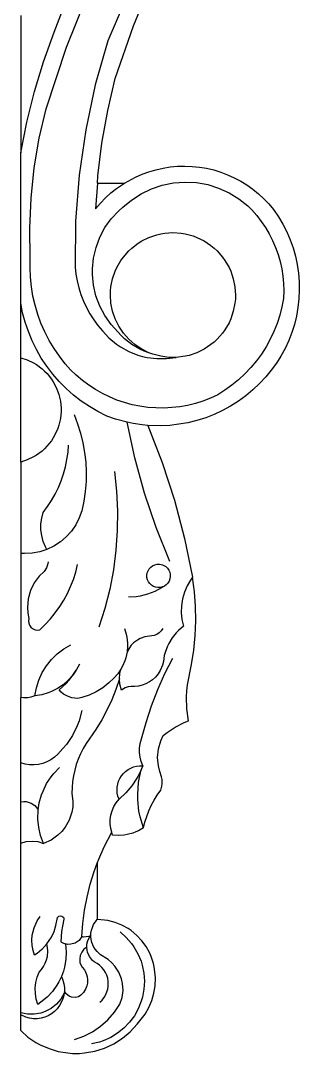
# Model space of a CAD drawing. Extents: x -785 to 785, y -677 to 677.
# Drawn here: x -557.2 to -481.2, y -147.1 to 135.1 of the extents above; entities that cross this region are included whole.
import ezdxf

# ---------------------------------------------------------------- set-up
doc = ezdxf.new("R2010")
doc.units = 0
doc.header["$MEASUREMENT"] = 0
doc.layers.get('0').update_dxf_attribs({"linetype": 'CONTINUOUS'})

msp = doc.modelspace()

# ---------------------------------------------------------------- linework, layer by layer
for p, q in [((-526.5, 133.64), (-520.69, 147.66)), ((-548.1, 131.92), (-542.53, 146.39)), ((-544.73, 127.84), (-538.18, 144.31)), ((-526.79, 145.06), (-533.48, 129.59)), ((-557.23, 136.5), (-557.23, 98.97)), ((-531.42, 119.28), (-526.5, 133.64)), ((-551, 123.86), (-548.1, 131.92)), ((-550.28, 110.99), (-544.73, 127.84)), ((-533.48, 129.59), (-536.87, 117.51)), ((-553.5, 115.67), (-551, 123.86)), ((-533.48, 110.51), (-531.42, 119.28)), ((-536.87, 117.51), (-539.47, 105.23)), ((-555.57, 107.37), (-553.5, 115.67)), ((-552.16, 102.96), (-550.28, 110.99)), ((-535.06, 101.64), (-533.48, 110.51)), ((-557.23, 98.97), (-555.57, 107.37)), ((-539.47, 105.23), (-541.26, 92.82)), ((-553.54, 94.82), (-552.16, 102.96)), ((-536.16, 92.69), (-535.06, 101.64)), ((-557.23, 57.89), (-557.23, 98.97)), ((-554.41, 86.61), (-553.54, 94.82)), ((-524.13, 93.11), (-522.25, 93.79)), ((-522.25, 93.79), (-520.34, 94.35)), ((-520.34, 94.35), (-518.4, 94.79)), ((-518.4, 94.79), (-516.43, 95.1)), ((-516.43, 95.1), (-514.44, 95.28)), ((-514.44, 95.28), (-512.45, 95.33)), ((-512.45, 95.33), (-510.46, 95.26)), ((-510.46, 95.26), (-508.48, 95.06)), ((-508.48, 95.06), (-506.51, 94.73)), ((-506.51, 94.73), (-504.57, 94.27)), ((-504.57, 94.27), (-502.66, 93.69)), ((-502.66, 93.69), (-500.8, 92.99)), ((-541.26, 92.82), (-542.24, 80.31)), ((-536.3, 90.67), (-536.78, 83.7)), ((-536.3, 90.67), (-536.16, 92.69)), ((-536.3, 90.67), (-528.94, 90.67)), ((-531.06, 89.23), (-528.94, 90.67)), ((-528.94, 90.67), (-525.95, 92.31)), ((-525.95, 92.31), (-524.13, 93.11)), ((-518.61, 90.1), (-515.54, 90.73)), ((-515.54, 90.73), (-512.43, 90.97)), ((-512.43, 90.97), (-509.3, 90.82)), ((-509.3, 90.82), (-506.22, 90.27)), ((-500.8, 92.99), (-498.98, 92.17)), ((-498.98, 92.17), (-497.22, 91.23)), ((-497.22, 91.23), (-495.53, 90.18)), ((-534.1, 86.65), (-532.62, 87.99)), ((-532.62, 87.99), (-531.06, 89.23)), ((-526.99, 86), (-524.37, 87.72)), ((-524.37, 87.72), (-521.56, 89.09)), ((-521.56, 89.09), (-518.61, 90.1)), ((-506.22, 90.27), (-503.24, 89.34)), ((-503.24, 89.34), (-500.39, 88.05)), ((-500.39, 88.05), (-497.73, 86.41)), ((-495.53, 90.18), (-493.9, 89.03)), ((-493.9, 89.03), (-492.35, 87.77)), ((-492.35, 87.77), (-490.89, 86.42)), ((-554.77, 78.37), (-554.41, 86.61)), ((-536.78, 83.7), (-535.49, 85.22)), ((-535.49, 85.22), (-534.1, 86.65)), ((-529.39, 84.11), (-526.99, 86)), ((-497.73, 86.41), (-495.3, 84.45)), ((-490.89, 86.42), (-489.52, 84.98)), ((-489.52, 84.98), (-488.24, 83.45)), ((-532.52, 80.94), (-530.5, 83.13)), ((-530.5, 83.13), (-529.39, 84.11)), ((-495.3, 84.45), (-494.18, 83.36)), ((-494.18, 83.36), (-492.84, 81.83)), ((-492.84, 81.83), (-491.61, 80.22)), ((-488.24, 83.45), (-486.92, 81.5)), ((-542.24, 80.31), (-542.4, 67.76)), ((-534.24, 78.52), (-532.52, 80.94)), ((-491.61, 80.22), (-490.47, 78.54)), ((-486.92, 81.5), (-485.72, 79.47)), ((-485.72, 79.47), (-484.66, 77.37)), ((-554.61, 70.11), (-554.77, 78.37)), ((-535.64, 75.89), (-534.24, 78.52)), ((-522.23, 75.85), (-520.12, 76.57)), ((-520.12, 76.57), (-519.03, 76.83)), ((-519.03, 76.83), (-517.93, 77.01)), ((-517.93, 77.01), (-515.7, 77.15)), ((-515.7, 77.15), (-513.48, 77.01)), ((-513.48, 77.01), (-512.37, 76.83)), ((-512.37, 76.83), (-510.22, 76.25)), ((-510.22, 76.25), (-509.17, 75.85)), ((-490.47, 78.54), (-489.45, 76.78)), ((-489.45, 76.78), (-488.53, 74.97)), ((-484.66, 77.37), (-483.73, 75.2)), ((-536.68, 73.1), (-535.64, 75.89)), ((-526.95, 72.92), (-525.18, 74.28)), ((-525.18, 74.28), (-524.23, 74.87)), ((-524.23, 74.87), (-522.23, 75.85)), ((-509.17, 75.85), (-507.17, 74.87)), ((-507.17, 74.87), (-505.32, 73.63)), ((-505.32, 73.63), (-504.46, 72.92)), ((-488.53, 74.97), (-487.73, 73.11)), ((-483.73, 75.2), (-482.94, 72.98)), ((-537.35, 70.2), (-536.68, 73.1)), ((-529.23, 70.48), (-527.76, 72.16)), ((-527.76, 72.16), (-526.95, 72.92)), ((-504.46, 72.92), (-503.64, 72.16)), ((-503.64, 72.16), (-502.17, 70.48)), ((-487.73, 73.11), (-487.04, 71.2)), ((-487.04, 71.2), (-486.48, 69.25)), ((-482.94, 72.98), (-482.3, 70.72)), ((-482.3, 70.72), (-481.81, 68.42)), ((-554.67, 67.53), (-554.61, 70.11)), ((-542.4, 67.76), (-542.19, 65.84)), ((-537.65, 67.24), (-537.35, 70.2)), ((-531, 67.64), (-529.88, 69.57)), ((-529.88, 69.57), (-529.23, 70.48)), ((-502.17, 70.48), (-501.52, 69.57)), ((-501.52, 69.57), (-500.4, 67.64)), ((-486.48, 69.25), (-486.04, 67.27)), ((-481.81, 68.42), (-481.47, 66.09)), ((-554.57, 64.94), (-554.67, 67.53)), ((-554.31, 62.37), (-554.57, 64.94)), ((-542.19, 65.84), (-541.85, 63.94)), ((-537.65, 65.75), (-537.65, 67.24)), ((-537.36, 62.79), (-537.65, 65.75)), ((-532.18, 64.51), (-531.46, 66.62)), ((-531.46, 66.62), (-531, 67.64)), ((-500.4, 67.64), (-499.94, 66.62)), ((-499.94, 66.62), (-499.23, 64.51)), ((-486.04, 67.27), (-485.72, 65.26)), ((-485.72, 65.26), (-485.53, 63.24)), ((-481.47, 66.09), (-481.27, 63.74)), ((-553.89, 59.82), (-554.31, 62.37)), ((-541.85, 63.94), (-541.39, 62.07)), ((-536.69, 59.89), (-537.36, 62.79)), ((-532.72, 61.21), (-532.61, 62.32)), ((-532.61, 62.32), (-532.18, 64.51)), ((-499.23, 64.51), (-498.79, 62.32)), ((-498.79, 62.32), (-498.65, 60.1)), ((-485.53, 63.24), (-485.47, 61.21)), ((-481.27, 63.74), (-481.23, 61.39)), ((-553.31, 57.29), (-553.89, 59.82)), ((-541.39, 62.07), (-540.81, 60.23)), ((-540.81, 60.23), (-540.1, 58.43)), ((-535.66, 57.1), (-536.69, 59.89)), ((-532.76, 60.1), (-532.72, 61.21)), ((-532.61, 57.87), (-532.76, 60.1)), ((-498.65, 60.1), (-498.68, 58.98)), ((-485.47, 61.21), (-485.53, 59.19)), ((-481.23, 61.39), (-481.34, 59.03)), ((-556.7, 55.25), (-557.23, 57.89)), ((-557.23, 42.98), (-557.23, 57.89)), ((-552.58, 54.81), (-553.31, 57.29)), ((-540.1, 58.43), (-539.29, 56.68)), ((-539.29, 56.68), (-538.36, 54.98)), ((-534.27, 54.47), (-535.66, 57.1)), ((-532.18, 55.68), (-532.61, 57.87)), ((-498.79, 57.87), (-499.23, 55.68)), ((-498.68, 58.98), (-498.79, 57.87)), ((-485.97, 56.87), (-486.56, 54.59)), ((-485.53, 59.19), (-485.97, 56.87)), ((-481.6, 56.69), (-482.02, 54.37)), ((-481.34, 59.03), (-481.6, 56.69)), ((-556, 52.66), (-556.7, 55.25)), ((-551.69, 52.38), (-552.58, 54.81)), ((-538.36, 54.98), (-537.32, 53.36)), ((-532.55, 52.04), (-534.27, 54.47)), ((-531.46, 53.57), (-532.18, 55.68)), ((-499.23, 55.68), (-499.94, 53.57)), ((-486.56, 54.59), (-487.29, 52.36)), ((-482.02, 54.37), (-482.58, 52.09)), ((-555.14, 50.11), (-556, 52.66)), ((-550.65, 50.01), (-551.69, 52.38)), ((-537.32, 53.36), (-536.18, 51.8)), ((-536.18, 51.8), (-534.94, 50.32)), ((-529.86, 49.02), (-532.55, 52.04)), ((-530.47, 51.57), (-531.46, 53.57)), ((-529.23, 49.71), (-530.47, 51.57)), ((-500.4, 52.55), (-501.52, 50.62)), ((-499.94, 53.57), (-500.4, 52.55)), ((-487.29, 52.36), (-488.16, 50.17)), ((-482.58, 52.09), (-483.28, 49.84)), ((-554.12, 47.63), (-555.14, 50.11)), ((-549.47, 47.71), (-550.65, 50.01)), ((-534.94, 50.32), (-533.14, 48.39)), ((-533.14, 48.39), (-531.11, 46.7)), ((-528.92, 48.16), (-529.86, 49.02)), ((-527.76, 48.04), (-529.23, 49.71)), ((-526.89, 46.61), (-528.92, 48.16)), ((-526.09, 46.56), (-527.76, 48.04)), ((-503.64, 48.04), (-504.46, 47.27)), ((-502.17, 49.71), (-503.64, 48.04)), ((-501.52, 50.62), (-502.17, 49.71)), ((-489.16, 48.04), (-490.3, 45.98)), ((-488.16, 50.17), (-489.16, 48.04)), ((-483.28, 49.84), (-484.13, 47.64)), ((-552.93, 45.21), (-554.12, 47.63)), ((-551.6, 42.88), (-552.93, 45.21)), ((-548.14, 45.49), (-549.47, 47.71)), ((-546.68, 43.36), (-548.14, 45.49)), ((-531.11, 46.7), (-530.02, 45.96)), ((-530.02, 45.96), (-527.71, 44.69)), ((-524.69, 45.33), (-526.89, 46.61)), ((-524.23, 45.33), (-526.09, 46.56)), ((-523.53, 44.79), (-524.69, 45.33)), ((-522.23, 44.34), (-524.23, 45.33)), ((-507.17, 45.33), (-509.17, 44.34)), ((-506.23, 45.91), (-507.17, 45.33)), ((-504.46, 47.27), (-506.23, 45.91)), ((-490.3, 45.98), (-491.57, 43.99)), ((-485.12, 45.51), (-486.24, 43.44)), ((-484.13, 47.64), (-485.12, 45.51)), ((-557.23, 42.98), (-555.43, 42.39)), ((-557.23, 14.44), (-557.23, 42.98)), ((-555.43, 42.39), (-553.73, 41.57)), ((-550.11, 40.64), (-551.6, 42.88)), ((-545.09, 41.32), (-546.68, 43.36)), ((-527.71, 44.69), (-525.26, 43.71)), ((-525.26, 43.71), (-524, 43.34)), ((-524, 43.34), (-522.71, 43.06)), ((-522.23, 44.34), (-523.53, 44.79)), ((-522.71, 43.06), (-520.09, 42.73)), ((-521.18, 43.95), (-522.23, 44.34)), ((-519.03, 43.37), (-521.18, 43.95)), ((-520.09, 42.73), (-517.46, 42.73)), ((-516.82, 43.08), (-519.03, 43.37)), ((-517.46, 42.73), (-514.84, 43.06)), ((-514.84, 43.06), (-516.82, 43.08)), ((-512.37, 43.37), (-514.84, 43.06)), ((-511.29, 43.62), (-512.37, 43.37)), ((-509.17, 44.34), (-511.29, 43.62)), ((-491.57, 43.99), (-492.95, 42.09)), ((-486.24, 43.44), (-487.5, 41.45)), ((-553.73, 41.57), (-552.92, 41.08)), ((-552.92, 41.08), (-551.4, 39.95)), ((-551.4, 39.95), (-550.7, 39.31)), ((-548.48, 38.5), (-550.11, 40.64)), ((-543.63, 39.71), (-545.09, 41.32)), ((-542.06, 38.19), (-543.63, 39.71)), ((-494.46, 40.28), (-496.07, 38.56)), ((-492.95, 42.09), (-494.46, 40.28)), ((-488.88, 39.54), (-490.38, 37.72)), ((-487.5, 41.45), (-488.88, 39.54)), ((-550.7, 39.31), (-550.04, 38.63)), ((-550.04, 38.63), (-548.86, 37.16)), ((-548.86, 37.16), (-548.35, 36.36)), ((-546.72, 36.47), (-548.48, 38.5)), ((-540.41, 36.78), (-542.06, 38.19)), ((-538.67, 35.47), (-540.41, 36.78)), ((-497.79, 36.95), (-499.6, 35.46)), ((-496.07, 38.56), (-497.79, 36.95)), ((-490.38, 37.72), (-492.08, 35.89)), ((-548.35, 36.36), (-547.47, 34.69)), ((-547.47, 34.69), (-546.82, 32.91)), ((-544.83, 34.56), (-546.72, 36.47)), ((-542.82, 32.78), (-544.83, 34.56)), ((-536.85, 34.28), (-538.67, 35.47)), ((-534.95, 33.2), (-536.85, 34.28)), ((-501.51, 34.08), (-503.5, 32.82)), ((-499.6, 35.46), (-501.51, 34.08)), ((-493.9, 34.16), (-495.83, 32.56)), ((-492.08, 35.89), (-493.9, 34.16)), ((-546.82, 32.91), (-546.4, 31.07)), ((-546.4, 31.07), (-546.21, 29.19)), ((-540.7, 31.13), (-542.82, 32.78)), ((-538.48, 29.61), (-540.7, 31.13)), ((-533, 32.25), (-534.95, 33.2)), ((-530.98, 31.42), (-533, 32.25)), ((-528.92, 30.71), (-530.98, 31.42)), ((-507.51, 31.13), (-509.59, 30.48)), ((-505.48, 31.91), (-507.51, 31.13)), ((-503.5, 32.82), (-505.48, 31.91)), ((-497.85, 31.08), (-499.97, 29.74)), ((-495.83, 32.56), (-497.85, 31.08)), ((-546.21, 28.24), (-546.4, 26.36)), ((-546.21, 29.19), (-546.21, 28.24)), ((-536.16, 28.25), (-538.48, 29.61)), ((-533.76, 27.04), (-536.16, 28.25)), ((-526.82, 30.14), (-528.92, 30.71)), ((-524.69, 29.71), (-526.82, 30.14)), ((-522.53, 29.41), (-524.69, 29.71)), ((-520.36, 29.24), (-522.53, 29.41)), ((-518.18, 29.22), (-520.36, 29.24)), ((-516.01, 29.33), (-518.18, 29.22)), ((-513.85, 29.58), (-516.01, 29.33)), ((-511.7, 29.96), (-513.85, 29.58)), ((-509.59, 30.48), (-511.7, 29.96)), ((-502.17, 28.54), (-504.44, 27.48)), ((-499.97, 29.74), (-502.17, 28.54)), ((-546.4, 26.36), (-546.82, 24.52)), ((-542.65, 27.42), (-541.69, 24.92)), ((-531.4, 26.2), (-533.76, 27.04)), ((-528.21, 25.33), (-531.4, 26.2)), ((-509.16, 25.82), (-511.6, 25.22)), ((-506.77, 26.57), (-509.16, 25.82)), ((-504.44, 27.48), (-506.77, 26.57)), ((-547.12, 23.62), (-547.88, 21.89)), ((-546.82, 24.52), (-547.12, 23.62)), ((-541.69, 24.92), (-540.9, 22.36)), ((-526.54, 24.99), (-528.21, 25.33)), ((-526.13, 15.59), (-528.21, 25.33)), ((-524.06, 24.63), (-526.54, 24.99)), ((-522.51, 24.48), (-524.06, 24.63)), ((-522.51, 24.48), (-518.63, 14.37)), ((-519.06, 24.38), (-522.51, 24.48)), ((-516.55, 24.5), (-519.06, 24.38)), ((-514.06, 24.78), (-516.55, 24.5)), ((-511.6, 25.22), (-514.06, 24.78)), ((-548.86, 20.27), (-549.43, 19.51)), ((-547.88, 21.89), (-548.86, 20.27)), ((-540.9, 22.36), (-540.27, 19.76)), ((-540.27, 19.76), (-539.8, 17.12)), ((-551.4, 17.48), (-552.92, 16.35)), ((-550.7, 18.11), (-551.4, 17.48)), ((-549.43, 19.51), (-550.7, 18.11)), ((-544.6, 15.15), (-544.31, 17.13)), ((-544.31, 17.13), (-544.16, 19.12)), ((-539.8, 17.12), (-539.5, 14.46)), ((-555.43, 15.04), (-557.23, 14.44)), ((-557.23, 14.44), (-557.23, -49.9)), ((-553.73, 15.86), (-555.43, 15.04)), ((-552.92, 16.35), (-553.73, 15.86)), ((-545, 13.19), (-544.6, 15.15)), ((-539.5, 14.46), (-539.37, 11.79)), ((-523.49, 5.99), (-526.13, 15.59)), ((-518.63, 14.37), (-515.31, 4.07)), ((-545.53, 11.26), (-545, 13.19)), ((-539.37, 11.79), (-539.41, 9.11)), ((-531.68, 11.89), (-531.09, 6.53)), ((-546.94, 7.52), (-546.17, 9.37)), ((-546.17, 9.37), (-545.53, 11.26)), ((-539.41, 9.11), (-539.62, 6.44)), ((-548.8, 3.99), (-547.82, 5.73)), ((-547.82, 5.73), (-546.94, 7.52)), ((-539.62, 6.44), (-539.99, 3.79)), ((-531.09, 6.53), (-530.82, 1.14)), ((-520.29, -3.45), (-523.49, 5.99)), ((-549.9, 2.32), (-548.8, 3.99)), ((-539.99, 3.79), (-540.54, 1.17)), ((-515.31, 4.07), (-512.54, -6.4)), ((-551.5, -0.84), (-551.1, 0.72)), ((-551.1, 0.72), (-549.9, 2.32)), ((-540.54, 1.17), (-541.25, -0.81)), ((-530.82, 1.14), (-530.87, -4.26)), ((-551.71, -3.24), (-551.69, -2.44)), ((-551.69, -2.44), (-551.5, -0.84)), ((-542.2, -2.67), (-543.39, -4.4)), ((-541.25, -0.81), (-542.2, -2.67)), ((-551.69, -4.05), (-551.71, -3.24)), ((-551.47, -5.64), (-551.69, -4.05)), ((-551.06, -7.2), (-551.47, -5.64)), ((-543.39, -4.4), (-544.8, -5.96)), ((-530.87, -4.26), (-531.24, -9.64)), ((-516.54, -12.68), (-520.29, -3.45)), ((-550.46, -8.69), (-551.06, -7.2)), ((-546.39, -7.32), (-548.15, -8.47)), ((-544.8, -5.96), (-546.39, -7.32)), ((-512.54, -6.4), (-510.35, -17)), ((-556.18, -10.56), (-557.23, -10.52)), ((-554.08, -10.43), (-556.18, -10.56)), ((-552.03, -10.04), (-554.08, -10.43)), ((-550.09, -9.4), (-552.03, -10.04)), ((-550.09, -9.4), (-550.46, -8.69)), ((-548.15, -8.47), (-550.09, -9.4)), ((-531.24, -9.64), (-531.94, -14.99)), ((-549.91, -13.66), (-550.22, -14.46)), ((-549.76, -12.82), (-549.91, -13.66)), ((-542.22, -15.59), (-541.7, -13.56)), ((-521.74, -14.22), (-521.23, -13.85)), ((-521.23, -13.85), (-520.66, -13.59)), ((-520.66, -13.59), (-520.04, -13.45)), ((-520.04, -13.45), (-519.41, -13.43)), ((-519.41, -13.43), (-518.59, -13.59)), ((-518.59, -13.59), (-517.67, -14.08)), ((-517.67, -14.08), (-517.21, -14.52)), ((-552.16, -16.71), (-553.56, -18.57)), ((-550.85, -15.41), (-552.16, -16.71)), ((-550.22, -14.46), (-550.85, -15.41)), ((-542.85, -17.58), (-542.22, -15.59)), ((-531.94, -14.99), (-532.95, -20.29)), ((-522.83, -16.42), (-522.73, -15.8)), ((-522.81, -17.05), (-522.83, -16.42)), ((-522.73, -15.8), (-522.5, -15.21)), ((-522.5, -15.21), (-522.17, -14.68)), ((-522.17, -14.68), (-521.74, -14.22)), ((-517.21, -14.52), (-516.84, -15.03)), ((-516.84, -15.03), (-516.58, -15.6)), ((-516.58, -15.6), (-516.44, -16.21)), ((-516.42, -16.84), (-516.52, -17.46)), ((-516.44, -16.21), (-516.42, -16.84)), ((-553.56, -18.57), (-554.59, -20.66)), ((-544.49, -21.42), (-543.61, -19.52)), ((-543.61, -19.52), (-542.85, -17.58)), ((-522.67, -17.67), (-522.81, -17.05)), ((-522.41, -18.24), (-522.67, -17.67)), ((-522.04, -18.75), (-522.41, -18.24)), ((-521.58, -19.18), (-522.04, -18.75)), ((-521.04, -19.51), (-521.58, -19.18)), ((-520.46, -19.74), (-521.04, -19.51)), ((-519.83, -19.84), (-520.46, -19.74)), ((-518.59, -19.67), (-519.21, -19.82)), ((-518.2, -19.51), (-518.79, -19.93)), ((-518.2, -19.51), (-518.59, -19.67)), ((-518.02, -19.41), (-518.2, -19.51)), ((-517.51, -19.05), (-518.02, -19.41)), ((-517.08, -18.59), (-517.51, -19.05)), ((-516.74, -18.05), (-517.08, -18.59)), ((-516.52, -17.46), (-516.74, -18.05)), ((-511.84, -19.39), (-512.58, -21.12)), ((-510.9, -17.76), (-511.84, -19.39)), ((-510.35, -17), (-510.9, -17.76)), ((-509.82, -20.96), (-510.35, -17)), ((-554.59, -20.66), (-555.21, -22.9)), ((-545.48, -23.26), (-544.49, -21.42)), ((-532.95, -20.29), (-534.27, -25.52)), ((-525.7, -22.35), (-527.8, -22.49)), ((-524.66, -22.19), (-525.7, -22.35)), ((-522.61, -21.67), (-524.66, -22.19)), ((-520.65, -20.92), (-522.61, -21.67)), ((-518.79, -19.93), (-520.65, -20.92)), ((-519.21, -19.82), (-519.83, -19.84)), ((-512.58, -21.12), (-513.09, -22.93)), ((-509.51, -24.95), (-509.82, -20.96)), ((-555.21, -22.9), (-555.4, -25.23)), ((-555.4, -25.23), (-555.28, -26.78)), ((-547.79, -26.73), (-546.58, -25.03)), ((-546.58, -25.03), (-545.48, -23.26)), ((-513.37, -24.78), (-513.42, -26.66)), ((-513.09, -22.93), (-513.37, -24.78)), ((-509.44, -28.94), (-509.51, -24.95)), ((-555.28, -26.78), (-554.97, -28.3)), ((-549.11, -28.36), (-547.79, -26.73)), ((-534.27, -25.52), (-535.9, -30.66)), ((-513.42, -26.66), (-513.23, -28.53)), ((-554.97, -28.3), (-555.07, -28.92)), ((-555.07, -28.92), (-555.01, -29.54)), ((-555.01, -29.54), (-554.8, -30.12)), ((-554.8, -30.12), (-554.44, -30.63)), ((-554.44, -30.63), (-553.97, -31.04)), ((-553.97, -31.04), (-553.26, -31.35)), ((-552.02, -31.35), (-550.52, -29.9)), ((-550.52, -29.9), (-549.11, -28.36)), ((-528.94, -31.03), (-528.45, -32.58)), ((-512.81, -30.36), (-514.16, -31.53)), ((-513.23, -28.53), (-512.81, -30.36)), ((-509.6, -32.94), (-509.44, -28.94)), ((-553.26, -31.35), (-552.64, -31.43)), ((-552.64, -31.43), (-552.02, -31.35)), ((-528.45, -32.58), (-528.28, -33.38)), ((-528.28, -33.38), (-528.1, -35)), ((-524.63, -33.75), (-525.4, -34.16)), ((-523.38, -33.32), (-524.63, -33.75)), ((-520.81, -32.94), (-523.38, -33.32)), ((-520.09, -32.64), (-520.81, -32.94)), ((-519.45, -32.22), (-520.09, -32.64)), ((-518.89, -31.68), (-519.45, -32.22)), ((-518.45, -31.04), (-518.89, -31.68)), ((-515.89, -33.56), (-516.83, -35.08)), ((-514.78, -32.17), (-515.89, -33.56)), ((-514.16, -31.53), (-514.78, -32.17)), ((-509.99, -36.91), (-509.6, -32.94)), ((-547.25, -37.9), (-545.48, -36.55)), ((-545.48, -36.55), (-543.57, -35.44)), ((-528.08, -35.81), (-528.21, -37.43)), ((-527.59, -36.28), (-528.21, -37.43)), ((-528.1, -35), (-528.08, -35.81)), ((-527.06, -35.58), (-527.59, -36.28)), ((-526.45, -34.95), (-527.06, -35.58)), ((-525.4, -34.16), (-526.45, -34.95)), ((-517.22, -35.88), (-517.86, -37.54)), ((-516.83, -35.08), (-517.22, -35.88)), ((-550.21, -41.18), (-548.83, -39.45)), ((-548.83, -39.45), (-547.25, -37.9)), ((-528.55, -39.03), (-528.8, -39.8)), ((-528.21, -37.43), (-528.55, -39.03)), ((-518.11, -38.4), (-518.26, -40.01)), ((-517.86, -37.54), (-518.11, -38.4)), ((-517.91, -43.33), (-515.73, -39.09)), ((-510.6, -40.86), (-509.99, -36.91)), ((-551.37, -43.07), (-550.21, -41.18)), ((-541.19, -40.75), (-542.11, -42.44)), ((-529.91, -42.14), (-530.75, -43.36)), ((-530.16, -43.28), (-529.91, -42.14)), ((-529.44, -41.3), (-529.91, -42.14)), ((-528.8, -39.8), (-529.44, -41.3)), ((-518.53, -41.05), (-519.17, -42.53)), ((-518.26, -40.01), (-518.53, -41.05)), ((-511.73, -46.39), (-510.6, -40.86)), ((-552.94, -47.21), (-552.28, -45.09)), ((-552.28, -45.09), (-551.37, -43.07)), ((-544.26, -45.15), (-545.66, -46.37)), ((-544.84, -46.05), (-543.98, -45.09)), ((-543.03, -43.76), (-544.26, -45.15)), ((-543.98, -45.09), (-543.18, -44.07)), ((-543.18, -44.07), (-542.11, -42.44)), ((-542.11, -42.44), (-543.03, -43.76)), ((-531.83, -44.58), (-533.18, -45.87)), ((-530.75, -43.36), (-531.83, -44.58)), ((-530.28, -44.76), (-531.26, -47.67)), ((-530.28, -44.76), (-530.16, -43.28)), ((-530.17, -46.18), (-530.28, -44.76)), ((-521.24, -45), (-522.12, -45.62)), ((-520.45, -44.27), (-521.24, -45)), ((-519.76, -43.44), (-520.45, -44.27)), ((-519.85, -47.69), (-517.91, -43.33)), ((-519.17, -42.53), (-519.76, -43.44)), ((-553.33, -49.4), (-552.94, -47.21)), ((-547.2, -47.4), (-548.85, -48.24)), ((-545.66, -46.37), (-547.2, -47.4)), ((-546.75, -47.8), (-544.84, -46.05)), ((-546.17, -48.4), (-546.75, -47.8)), ((-534.83, -47.22), (-536.63, -48.35)), ((-533.18, -45.87), (-534.83, -47.22)), ((-531.26, -47.67), (-532.4, -50.51)), ((-529.75, -47.88), (-530.17, -46.18)), ((-528.76, -47.26), (-529.75, -47.88)), ((-527.94, -46.97), (-528.76, -47.26)), ((-527.08, -46.84), (-527.94, -46.97)), ((-526.21, -46.86), (-527.08, -46.84)), ((-525.13, -46.75), (-526.21, -46.86)), ((-524.09, -46.5), (-525.13, -46.75)), ((-523.08, -46.12), (-524.09, -46.5)), ((-522.12, -45.62), (-523.08, -46.12)), ((-521.56, -52.14), (-519.85, -47.69)), ((-511.92, -48.02), (-511.73, -46.39)), ((-556.43, -49.99), (-557.23, -49.9)), ((-557.23, -78.34), (-557.23, -49.9)), ((-555.24, -49.94), (-556.43, -49.99)), ((-554.46, -49.79), (-555.24, -49.94)), ((-553.33, -49.4), (-554.46, -49.79)), ((-551.5, -49.1), (-553.33, -49.4)), ((-549.72, -48.58), (-551.5, -49.1)), ((-548.85, -48.24), (-549.72, -48.58)), ((-545.52, -48.92), (-546.17, -48.4)), ((-544.44, -49.54), (-545.52, -48.92)), ((-543.26, -49.94), (-544.44, -49.54)), ((-542.44, -50.08), (-543.26, -49.94)), ((-541.61, -50.12), (-542.44, -50.08)), ((-540.58, -49.89), (-541.61, -50.12)), ((-538.55, -49.24), (-540.58, -49.89)), ((-536.63, -48.35), (-538.55, -49.24)), ((-532.4, -50.51), (-533.7, -53.29)), ((-512.01, -49.66), (-511.92, -48.02)), ((-511.91, -52.95), (-512.01, -49.66)), ((-540.55, -53.37), (-541.32, -56.21)), ((-533.7, -53.29), (-535.14, -55.99)), ((-523.03, -56.68), (-521.56, -52.14)), ((-511.42, -56.2), (-511.91, -52.95)), ((-541.32, -56.21), (-541.84, -57.59)), ((-535.14, -55.99), (-536.74, -58.61)), ((-512.67, -56.71), (-511.42, -56.2)), ((-541.84, -57.59), (-543.14, -60.23)), ((-536.74, -58.61), (-539.37, -62.45)), ((-524.6, -62.47), (-523.03, -56.68)), ((-517.3, -59.44), (-515.06, -57.94)), ((-515.06, -57.94), (-512.67, -56.71)), ((-543.14, -60.23), (-544.76, -62.68)), ((-519.67, -63.93), (-519.01, -61.69)), ((-519.01, -61.69), (-518.35, -60.29)), ((-518.35, -60.29), (-517.3, -59.44)), ((-545.69, -63.82), (-547.1, -65.35)), ((-544.76, -62.68), (-545.69, -63.82)), ((-540.18, -63.82), (-540.9, -65.24)), ((-539.37, -62.45), (-540.18, -63.82)), ((-524.81, -64.93), (-524.79, -63.69)), ((-524.79, -63.69), (-524.6, -62.47)), ((-519.89, -66.25), (-519.67, -63.93)), ((-550.07, -67.47), (-551.22, -67.9)), ((-548.99, -66.89), (-550.07, -67.47)), ((-548, -66.18), (-548.99, -66.89)), ((-547.1, -65.35), (-548, -66.18)), ((-541.53, -66.7), (-542.06, -68.2)), ((-540.9, -65.24), (-541.53, -66.7)), ((-524.68, -66.15), (-524.81, -64.93)), ((-524.39, -67.35), (-524.68, -66.15)), ((-523.95, -68.51), (-524.39, -67.35)), ((-519.68, -68.57), (-519.89, -66.25)), ((-556.05, -68.08), (-557.23, -67.74)), ((-554.84, -68.27), (-556.05, -68.08)), ((-553.62, -68.3), (-554.84, -68.27)), ((-552.41, -68.18), (-553.62, -68.3)), ((-551.22, -67.9), (-552.41, -68.18)), ((-548.2, -70.63), (-546.63, -69.01)), ((-542.5, -69.73), (-542.84, -71.28)), ((-542.06, -68.2), (-542.5, -69.73)), ((-529.21, -70.62), (-528.61, -70.04)), ((-528.61, -70.04), (-527.94, -69.54)), ((-527.94, -69.54), (-527.21, -69.13)), ((-527.21, -69.13), (-526.43, -68.82)), ((-526.43, -68.82), (-525.62, -68.61)), ((-525.62, -68.61), (-524.79, -68.51)), ((-525.06, -73.09), (-524.42, -70.01)), ((-523.95, -68.51), (-524.94, -70.82)), ((-524.79, -68.51), (-523.95, -68.51)), ((-524.42, -70.01), (-523.95, -68.51)), ((-519.3, -70.08), (-519.68, -68.57)), ((-518.82, -71.52), (-519.3, -70.08)), ((-550.15, -73.4), (-548.91, -71.51)), ((-548.91, -71.51), (-548.2, -70.63)), ((-543.07, -72.86), (-543.2, -74.44)), ((-542.84, -71.28), (-543.07, -72.86)), ((-530.76, -73.55), (-530.52, -72.75)), ((-530.52, -72.75), (-530.18, -71.98)), ((-530.18, -71.98), (-529.74, -71.27)), ((-529.74, -71.27), (-529.21, -70.62)), ((-525.53, -71.93), (-526.92, -74.03)), ((-524.94, -70.82), (-525.53, -71.93)), ((-525.32, -76.23), (-525.06, -73.09)), ((-518.68, -72.26), (-518.82, -71.52)), ((-518.65, -73.37), (-518.68, -72.26)), ((-551.55, -76.48), (-551.14, -75.42)), ((-551.14, -75.42), (-550.15, -73.4)), ((-543.2, -74.44), (-543.24, -76.03)), ((-543.24, -76.03), (-542.97, -78.26)), ((-530.94, -75.21), (-530.9, -74.37)), ((-530.87, -76.04), (-530.94, -75.21)), ((-530.9, -74.37), (-530.76, -73.55)), ((-530.69, -76.86), (-530.87, -76.04)), ((-528.55, -75.94), (-530.41, -77.65)), ((-526.92, -74.03), (-528.55, -75.94)), ((-519.98, -76.52), (-519.04, -75.19)), ((-519.04, -75.19), (-518.74, -74.11)), ((-518.74, -74.11), (-518.65, -73.37)), ((-557.23, -78.34), (-556.35, -78.27)), ((-557.23, -89.63), (-557.23, -78.34)), ((-556.35, -78.27), (-555.76, -78.32)), ((-555.76, -78.32), (-555.19, -78.44)), ((-555.19, -78.44), (-554.36, -78.76)), ((-554.36, -78.76), (-553.39, -79.41)), ((-552.44, -80.52), (-552.15, -78.66)), ((-552.15, -78.66), (-551.55, -76.48)), ((-542.97, -78.26), (-543.03, -79.75)), ((-531.8, -79.68), (-531.17, -78.62)), ((-531.17, -78.62), (-530.41, -77.65)), ((-530.41, -77.65), (-530.69, -76.86)), ((-525.29, -77.8), (-525.32, -76.23)), ((-524.96, -80.93), (-525.29, -77.8)), ((-521.61, -79.34), (-520.84, -77.9)), ((-520.84, -77.9), (-519.98, -76.52)), ((-553.39, -79.41), (-552.97, -79.82)), ((-552.97, -79.82), (-552.44, -80.52)), ((-552.52, -83.15), (-552.44, -80.52)), ((-543.28, -81.23), (-543.99, -83.35)), ((-543.03, -79.75), (-543.28, -81.23)), ((-532.62, -82.01), (-532.28, -80.82)), ((-532.28, -80.82), (-531.8, -79.68)), ((-524.64, -82.47), (-524.96, -80.93)), ((-522.86, -82.34), (-522.29, -80.82)), ((-522.29, -80.82), (-521.61, -79.34)), ((-552.29, -85.39), (-552.52, -83.15)), ((-543.99, -83.35), (-545.1, -85.3)), ((-532.82, -84.47), (-532.8, -83.23)), ((-532.68, -85.7), (-532.82, -84.47)), ((-532.8, -83.23), (-532.62, -82.01)), ((-523.72, -85.48), (-524.64, -82.47)), ((-523.72, -85.48), (-523.34, -83.9)), ((-523.34, -83.9), (-522.86, -82.34)), ((-551.78, -87.59), (-552.29, -85.39)), ((-546.03, -86.47), (-547.11, -87.51)), ((-545.1, -85.3), (-546.03, -86.47)), ((-534.45, -90.71), (-532.4, -86.7)), ((-532.4, -86.7), (-532.68, -85.7)), ((-532.17, -87.48), (-532.4, -86.7)), ((-528.96, -87.45), (-530.57, -87.56)), ((-528.17, -87.31), (-528.96, -87.45)), ((-526.61, -86.89), (-528.17, -87.31)), ((-525.86, -86.61), (-526.61, -86.89)), ((-525.12, -86.28), (-525.86, -86.61)), ((-523.72, -85.48), (-525.12, -86.28)), ((-557.23, -89.63), (-555.69, -89.21)), ((-557.23, -136), (-557.23, -89.63)), ((-555.69, -89.21), (-554.1, -89.08)), ((-554.1, -89.08), (-552.52, -89.25)), ((-552.52, -89.25), (-551, -89.71)), ((-551, -89.71), (-551.78, -87.59)), ((-548.95, -88.8), (-551, -89.71)), ((-547.11, -87.51), (-548.95, -88.8)), ((-530.57, -87.56), (-532.17, -87.48)), ((-535.92, -94.03), (-534.45, -90.71)), ((-537.19, -97.43), (-536.33, -95.12)), ((-536.33, -95.12), (-535.92, -94.03)), ((-536.33, -95.12), (-536.33, -110.54)), ((-538.26, -100.89), (-537.19, -97.43)), ((-539.14, -104.42), (-538.26, -100.89)), ((-539.81, -107.98), (-539.14, -104.42)), ((-552.7, -110.86), (-551.93, -109.69)), ((-547.6, -112.14), (-547.17, -110)), ((-547.17, -110), (-546.79, -109.62)), ((-546.79, -109.62), (-546.33, -109.51)), ((-546.33, -109.51), (-545.98, -109.59)), ((-545.98, -109.59), (-545.69, -109.79)), ((-545.69, -109.79), (-545.49, -110.1)), ((-540.27, -111.58), (-539.81, -107.98)), ((-554.07, -114.8), (-553.58, -112.76)), ((-553.58, -112.76), (-552.7, -110.86)), ((-548.14, -113.76), (-547.6, -112.14)), ((-545.85, -112.33), (-546.06, -113.76)), ((-545.43, -110.45), (-545.85, -112.33)), ((-545.49, -110.1), (-545.43, -110.45)), ((-540.52, -115.2), (-540.27, -111.58)), ((-537.91, -113.47), (-537.68, -112.67)), ((-537.68, -112.67), (-537.35, -111.91)), ((-537.35, -111.91), (-536.68, -110.86)), ((-536.68, -110.86), (-536.41, -110.54)), ((-536.41, -110.54), (-536.33, -110.54)), ((-534.41, -110.66), (-536.33, -110.54)), ((-533.43, -110.82), (-534.41, -110.66)), ((-531.49, -111.31), (-533.43, -110.82)), ((-529.63, -112.05), (-531.49, -111.31)), ((-527.88, -113.01), (-529.63, -112.05)), ((-554.18, -116.19), (-554.07, -114.8)), ((-550.09, -117.18), (-548.86, -115.31)), ((-548.86, -115.31), (-548.14, -113.76)), ((-546.06, -113.76), (-546.26, -116.66)), ((-540.52, -115.2), (-541.29, -116.22)), ((-539.96, -115.31), (-540.52, -115.2)), ((-539.38, -115.3), (-539.96, -115.31)), ((-538.63, -115.14), (-539.38, -115.3)), ((-538.9, -116.3), (-538.48, -115.42)), ((-538.11, -114.89), (-538.63, -115.14)), ((-538.48, -115.42), (-538.11, -114.89)), ((-538.07, -115.12), (-538.05, -114.29)), ((-537.99, -115.95), (-538.07, -115.12)), ((-538.05, -114.29), (-537.91, -113.47)), ((-530.09, -113.93), (-528.44, -115.41)), ((-528.44, -115.41), (-526.99, -117.08)), ((-527.05, -113.57), (-527.88, -113.01)), ((-525.52, -114.85), (-527.05, -113.57)), ((-524.15, -116.31), (-525.52, -114.85)), ((-554.11, -117.59), (-554.18, -116.19)), ((-553.86, -118.97), (-554.11, -117.59)), ((-550.09, -117.18), (-551.45, -118.7)), ((-549.9, -118.15), (-550.09, -117.18)), ((-549.83, -119.13), (-549.9, -118.15)), ((-546.26, -116.66), (-545.58, -117.02)), ((-545.58, -117.02), (-545.03, -117.21)), ((-544.34, -117.32), (-545.03, -117.21)), ((-545.03, -117.21), (-544.83, -119.33)), ((-543.57, -117.3), (-544.34, -117.32)), ((-542.34, -116.95), (-543.57, -117.3)), ((-541.29, -116.22), (-542.34, -116.95)), ((-539.21, -118.07), (-539.99, -118.66)), ((-539.21, -118.07), (-539.15, -117.24)), ((-539.14, -118.86), (-539.21, -118.07)), ((-539.15, -117.24), (-538.9, -116.3)), ((-537.81, -116.76), (-537.99, -115.95)), ((-537.35, -117.91), (-537.81, -116.76)), ((-536.92, -118.63), (-537.35, -117.91)), ((-526.99, -117.08), (-526.35, -117.98)), ((-526.35, -117.98), (-525.25, -119.9)), ((-522.99, -117.93), (-524.15, -116.31)), ((-522.03, -119.69), (-522.99, -117.93)), ((-553.44, -120.3), (-553.86, -118.97)), ((-552.75, -119.81), (-553.44, -120.3)), ((-551.45, -118.7), (-552.75, -119.81)), ((-550.18, -121.55), (-549.95, -120.59)), ((-549.95, -120.59), (-549.83, -119.13)), ((-544.83, -119.33), (-544.92, -121.47)), ((-540.99, -120.32), (-541.14, -121.28)), ((-541.14, -121.28), (-541.05, -122.25)), ((-540.59, -119.42), (-540.99, -120.32)), ((-539.99, -118.66), (-540.59, -119.42)), ((-539, -119.49), (-539.14, -118.86)), ((-538.47, -120.67), (-539, -119.49)), ((-537.66, -121.68), (-538.47, -120.67)), ((-536.41, -119.28), (-536.92, -118.63)), ((-535.5, -120.13), (-536.41, -119.28)), ((-533.36, -121.49), (-535.5, -120.13)), ((-525.25, -119.9), (-524.41, -121.95)), ((-521.64, -120.61), (-522.03, -119.69)), ((-521.03, -122.51), (-521.64, -120.61)), ((-552.2, -124.88), (-551.55, -124.15)), ((-551.55, -124.15), (-550.99, -123.34)), ((-550.99, -123.34), (-550.53, -122.47)), ((-550.53, -122.47), (-550.18, -121.55)), ((-545.28, -123.58), (-545.56, -124.61)), ((-544.92, -121.47), (-545.28, -123.58)), ((-541.05, -122.25), (-540.82, -122.94)), ((-540.82, -122.94), (-540.46, -123.58)), ((-540.46, -123.58), (-539.81, -124.3)), ((-537.16, -122.1), (-537.66, -121.68)), ((-536.41, -122.51), (-537.16, -122.1)), ((-535.71, -123.01), (-536.41, -122.51)), ((-535.09, -123.6), (-535.71, -123.01)), ((-534.55, -124.26), (-535.09, -123.6)), ((-532.37, -122.33), (-533.36, -121.49)), ((-531.51, -123.29), (-532.37, -122.33)), ((-530.45, -124.91), (-531.51, -123.29)), ((-524.41, -121.95), (-524.08, -123.01)), ((-524.08, -123.01), (-523.64, -125.18)), ((-520.82, -123.49), (-521.03, -122.51)), ((-520.54, -125.51), (-520.82, -123.49)), ((-553.08, -127.76), (-552.73, -126.29)), ((-552.73, -126.29), (-552.2, -124.88)), ((-546.1, -126.1), (-546.8, -127.56)), ((-545.56, -124.61), (-546.1, -126.1)), ((-546.1, -126.1), (-545.7, -127.06)), ((-539.81, -124.3), (-539.64, -124.6)), ((-539.64, -124.6), (-539.24, -125.55)), ((-539.24, -125.55), (-539.07, -126.21)), ((-539.07, -126.21), (-538.99, -126.9)), ((-538.99, -126.9), (-539.03, -127.92)), ((-534.1, -124.98), (-534.55, -124.26)), ((-533.74, -125.76), (-534.1, -124.98)), ((-533.49, -126.58), (-533.74, -125.76)), ((-533.35, -127.42), (-533.49, -126.58)), ((-529.73, -126.71), (-530.45, -124.91)), ((-529.44, -127.97), (-529.73, -126.71)), ((-523.64, -125.18), (-523.49, -127.39)), ((-520.48, -126.55), (-520.54, -125.51)), ((-520.54, -128.62), (-520.48, -126.55)), ((-553.24, -129.27), (-553.08, -127.76)), ((-553.21, -130.78), (-553.24, -129.27)), ((-547.33, -128.48), (-548.58, -130.22)), ((-546.8, -127.56), (-547.33, -128.48)), ((-545.7, -127.06), (-545.43, -128.07)), ((-545.43, -128.07), (-545.29, -129.11)), ((-545.29, -129.11), (-545.29, -130.06)), ((-539.52, -129.56), (-540.05, -130.44)), ((-539.17, -128.6), (-539.52, -129.56)), ((-539.03, -127.92), (-539.17, -128.6)), ((-533.87, -130.77), (-533.47, -129.55)), ((-533.47, -129.55), (-533.34, -128.7)), ((-533.34, -128.7), (-533.35, -127.42)), ((-529.32, -129.9), (-529.44, -127.97)), ((-523.61, -129.6), (-524.02, -131.77)), ((-523.49, -127.39), (-523.61, -129.6)), ((-520.87, -130.68), (-520.54, -128.62)), ((-552.99, -132.27), (-553.21, -130.78)), ((-552.58, -133.73), (-552.99, -132.27)), ((-550.04, -131.78), (-551.69, -133.13)), ((-548.58, -130.22), (-550.04, -131.78)), ((-546.25, -132.25), (-547.46, -133.67)), ((-545.34, -130.67), (-546.25, -132.25)), ((-545.55, -131.69), (-545.88, -132.68)), ((-545.34, -130.67), (-545.55, -131.69)), ((-545.29, -130.06), (-545.34, -130.67)), ((-544.78, -130.86), (-545.29, -130.06)), ((-544.04, -131.45), (-544.78, -130.86)), ((-543.33, -131.74), (-544.04, -131.45)), ((-542.39, -131.83), (-543.33, -131.74)), ((-541.47, -131.62), (-542.39, -131.83)), ((-540.81, -131.24), (-541.47, -131.62)), ((-540.05, -130.44), (-540.81, -131.24)), ((-535.64, -133.15), (-535.02, -132.55)), ((-535.02, -132.55), (-534.26, -131.53)), ((-534.26, -131.53), (-533.87, -130.77)), ((-530.19, -133.65), (-529.57, -131.82)), ((-529.57, -131.82), (-529.32, -129.9)), ((-524.02, -131.77), (-524.33, -132.83)), ((-521.44, -132.67), (-520.87, -130.68)), ((-551.69, -133.13), (-552.58, -133.73)), ((-548.91, -134.83), (-550.55, -135.7)), ((-547.46, -133.67), (-548.91, -134.83)), ((-547.24, -134.89), (-547.98, -135.63)), ((-546.61, -134.06), (-547.24, -134.89)), ((-545.88, -132.68), (-546.61, -134.06)), ((-531.67, -135.88), (-530.19, -133.65)), ((-525.15, -134.89), (-526.23, -136.83)), ((-524.33, -132.83), (-525.15, -134.89)), ((-523.32, -136.37), (-522.27, -134.58)), ((-522.27, -134.58), (-521.44, -132.67)), ((-555.41, -136.39), (-557.23, -136)), ((-557.23, -136.6), (-557.23, -136)), ((-555.8, -137.23), (-557.23, -136.6)), ((-557.23, -140.89), (-557.23, -136.6)), ((-554.79, -137.49), (-555.8, -137.23)), ((-553.55, -136.42), (-555.41, -136.39)), ((-553.75, -137.62), (-554.79, -137.49)), ((-552.71, -137.62), (-553.75, -137.62)), ((-551.72, -136.1), (-553.55, -136.42)), ((-551.68, -137.47), (-552.71, -137.62)), ((-550.55, -135.7), (-551.72, -136.1)), ((-550.67, -137.2), (-551.68, -137.47)), ((-549.71, -136.8), (-550.67, -137.2)), ((-548.81, -136.27), (-549.71, -136.8)), ((-547.98, -135.63), (-548.81, -136.27)), ((-535.42, -139.68), (-533.42, -137.9)), ((-533.42, -137.9), (-531.67, -135.88)), ((-526.23, -136.83), (-527.54, -138.61)), ((-525.43, -139.13), (-523.32, -136.37)), ((-557.23, -140.89), (-555.24, -142.63)), ((-537.63, -141.18), (-535.42, -139.68)), ((-529.07, -140.2), (-530.79, -141.59)), ((-527.54, -138.61), (-529.07, -140.2)), ((-527.33, -141.19), (-525.43, -139.13)), ((-555.24, -142.63), (-553.07, -144.11)), ((-542.54, -143.29), (-540.02, -142.39)), ((-540.02, -142.39), (-537.63, -141.18)), ((-534.7, -143.65), (-535.75, -144.01)), ((-532.68, -142.75), (-534.7, -143.65)), ((-530.79, -141.59), (-532.68, -142.75)), ((-531.83, -144.48), (-529.47, -142.98)), ((-529.47, -142.98), (-527.33, -141.19)), ((-553.07, -144.11), (-551.91, -144.75)), ((-551.91, -144.75), (-549.5, -145.8)), ((-549.5, -145.8), (-546.97, -146.56)), ((-546.97, -146.56), (-544.37, -146.99)), ((-539.79, -146.98), (-537.03, -146.5)), ((-535.75, -144.01), (-537.91, -144.51)), ((-537.03, -146.5), (-534.37, -145.66)), ((-534.37, -145.66), (-531.83, -144.48)), ((-544.37, -146.99), (-543.06, -147.09)), ((-543.06, -147.09), (-541.18, -147.09)), ((-541.18, -147.09), (-539.79, -146.98))]:
    msp.add_line(p, q)

doc.saveas('drawing.dxf')
